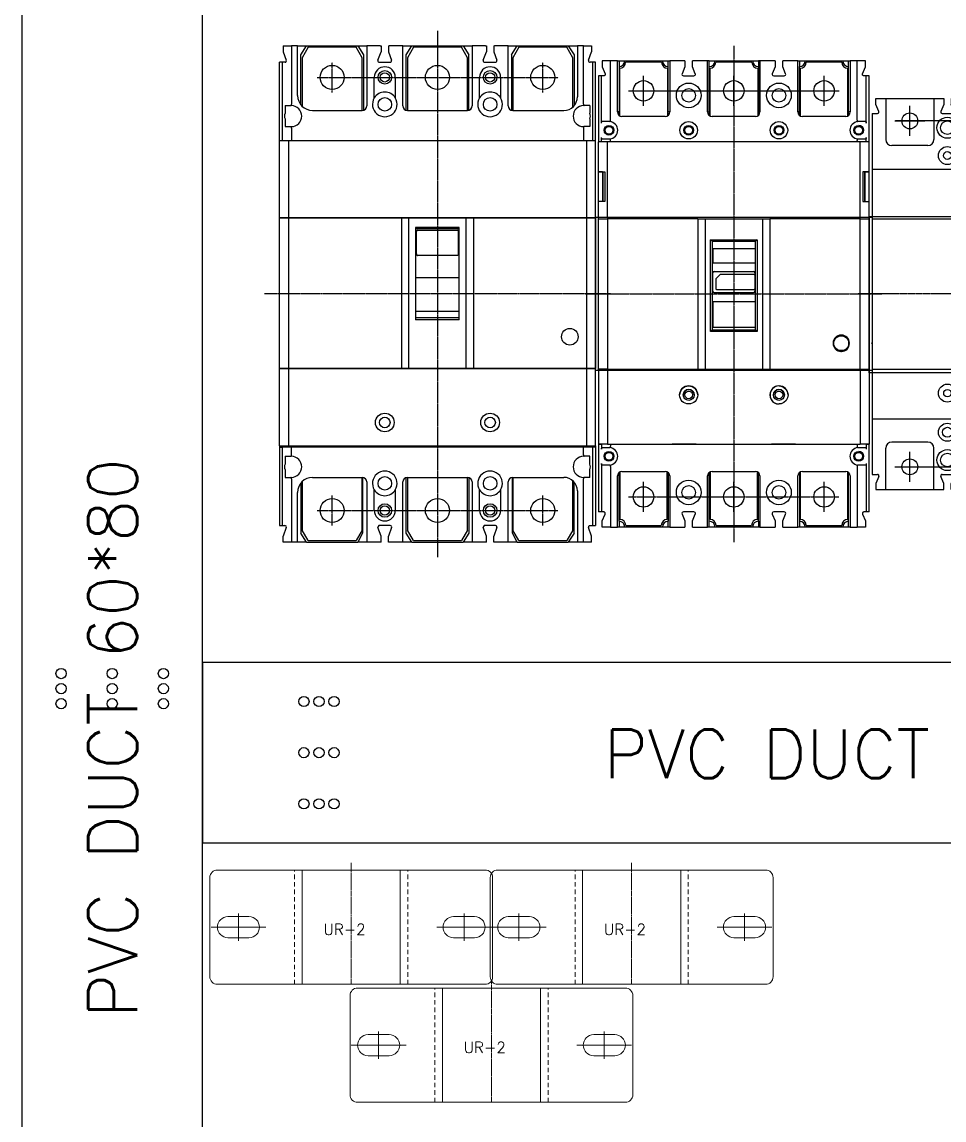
# Model space of a CAD drawing. Header units: millimetres. Extents: x 60229 to 91621, y 21923 to 36546.
# Drawn here: x 69502.1 to 69808.6, y 29850 to 30215 of the extents above; entities that cross this region are included whole.
import ezdxf
from ezdxf.enums import TextEntityAlignment as Align

# ---------------------------------------------------------------- set-up
doc = ezdxf.new("R2010")
doc.units = ezdxf.units.MM
for name, pattern in [('CENTER', [2, 1.25, -0.25, 0.25, -0.25]), ('CENTER2', [1.125, 0.75, -0.125, 0.125, -0.125]), ('HIDDEN', [2.5, 1.5, -1])]:
    doc.linetypes.add(name, pattern=pattern)
for name, color, linetype in [('3', 7, 'Continuous'), ('CENTER', 1, 'CENTER2'), ('Dimmension', 5, 'Continuous'), ('Draw', 7, 'Continuous'), ('HIDDEN', 3, 'HIDDEN'), ('OUTLINE', 7, 'Continuous'), ('TEXT', 4, 'Continuous'), ('속판', 3, 'Continuous')]:
    doc.layers.add(name, color=color, linetype=linetype)
doc.styles.add('ROMANC', font='romanc')
doc.styles.add('ROMANS', font='romans.shx', dxfattribs={"bigfont": 'fhg.shx'})

# ---------------------------------------------------------------- blocks, each defined once
blk = doc.blocks.new('BLOCK1')
at = {"color": 1, "linetype": 'Continuous'}
blk.add_lwpolyline([(-38.66, 25.77), (38.34, 25.77), (38.34, -26.23), (-38.66, -26.23)], close=True, dxfattribs=at)
at = {"layer": 'CENTER', "linetype": 'CENTER', "ltscale": 0.1}
for p, q in [((-0.16, 70), (-0.16, -70)), ((42.34, 0), (-42.34, 0))]:
    blk.add_line(p, q, dxfattribs=at)
at = {"layer": 'OUTLINE'}
for p, q in [((-36.41, 63), (-36.41, 65)), ((-36.41, 65), (-13.91, 65)), ((-35.45, 60.69), (-36.41, 63)), ((-33.16, 65), (-33.16, 51.3)), ((-25.16, 52.5), (-25.16, 62.5)), ((-17.16, 65), (-17.16, 51.3)), ((-13.91, 63), (-14.87, 60.69)), ((-13.91, 65), (-13.91, 63)), ((11.09, 65), (-11.41, 65)), ((-11.41, 65), (-11.41, 63)), ((-10.45, 60.69), (-11.41, 63)), ((-8.16, 65), (-8.16, 51.3)), ((7.84, 65), (7.84, 51.3)), ((11.09, 63), (10.13, 60.69)), ((11.09, 65), (11.09, 63)), ((13.59, 65), (13.59, 63)), ((13.59, 65), (36.09, 65)), ((14.55, 60.69), (13.59, 63)), ((16.84, 65), (16.84, 51.3)), ((24.84, 52.5), (24.84, 62.5)), ((32.84, 65), (32.84, 51.3)), ((36.09, 63), (35.13, 60.69)), ((36.09, 65), (36.09, 63)), ((-37.66, 60), (-37.66, -60)), ((-37.66, 60), (-35.91, 60)), ((-14.41, 60), (-10.91, 60)), ((10.59, 60), (14.09, 60)), ((35.59, 60), (37.34, 60)), ((37.34, -60), (37.34, 60)), ((-30.16, 57.5), (-20.16, 57.5)), ((30.03, 57.5), (-29.96, 57.5)), ((19.84, 57.5), (29.84, 57.5)), ((-19.16, 49.3), (-31.16, 49.3)), ((-6.16, 49.3), (5.84, 49.3)), ((30.84, 49.3), (18.84, 49.3)), ((-19.16, -49.3), (-31.16, -49.3)), ((-6.16, -49.3), (5.84, -49.3)), ((30.84, -49.3), (18.84, -49.3)), ((-33.16, -65), (-33.16, -51.3)), ((-25.16, -62.5), (-25.16, -52.5)), ((-17.16, -65), (-17.16, -51.3)), ((-8.16, -65), (-8.16, -51.3)), ((7.84, -65), (7.84, -51.3)), ((16.84, -65), (16.84, -51.3)), ((24.84, -62.5), (24.84, -52.5)), ((32.84, -65), (32.84, -51.3)), ((-30.16, -57.5), (29.84, -57.5)), ((-37.66, -60), (-35.91, -60)), ((-35.45, -60.69), (-36.41, -63)), ((-13.91, -63), (-14.87, -60.69)), ((-14.41, -60), (-10.91, -60)), ((-10.45, -60.69), (-11.41, -63)), ((11.09, -63), (10.13, -60.69)), ((10.59, -60), (14.09, -60)), ((14.55, -60.69), (13.59, -63)), ((36.09, -63), (35.13, -60.69)), ((35.59, -60), (37.34, -60)), ((-36.41, -63), (-36.41, -65)), ((-36.41, -65), (-13.91, -65)), ((-13.91, -65), (-13.91, -63)), ((-11.41, -65), (-11.41, -63)), ((11.09, -65), (-11.41, -65)), ((11.09, -65), (11.09, -63)), ((13.59, -65), (13.59, -63)), ((13.59, -65), (36.09, -65)), ((36.09, -65), (36.09, -63))]:
    blk.add_line(p, q, dxfattribs=at)
at = {"layer": 'OUTLINE', "color": 6}
for p, q in [((-37.66, 41.5), (37.34, 41.5)), ((-37.66, 25), (37.34, 25)), ((-11.16, 25), (-11.16, -25)), ((-9.96, 25), (-9.96, -25)), ((9.64, -25), (9.64, 25)), ((10.84, -25), (10.84, 25)), ((6.84, 21), (-7.16, 21)), ((-7.16, 21), (-7.16, -6)), ((6.84, 20.58), (-7.16, 20.58)), ((-6.56, 2.91), (-6.56, 19.69)), ((6.84, 19.69), (-6.56, 19.69)), ((-6.56, 19.45), (6.84, 19.45)), ((6.84, -6), (6.84, 21)), ((-6.66, -9.94), (-6.66, 2.22)), ((6.84, 2.91), (-6.56, 2.91)), ((6.34, 2.22), (6.34, -9.94)), ((-6.66, -5.57), (-7.16, -5.57)), ((-7.16, -6), (-6.66, -6)), ((6.84, -5.57), (6.34, -5.57)), ((6.34, -6), (6.84, -6)), ((-6.66, -9.94), (6.34, -9.94)), ((13.74, -12.74), (13.74, -20.26)), ((17.49, -16.5), (9.98, -16.5)), ((15.24, -15), (12.24, -15)), ((12.24, -18), (12.24, -15)), ((12.24, -18), (15.24, -18)), ((15.24, -15), (15.24, -18)), ((-37.66, -25), (37.34, -25)), ((-37.66, -41.5), (37.34, -41.5))]:
    blk.add_line(p, q, dxfattribs=at)
at = {"layer": 'OUTLINE'}
for centre, radius in [((-25.16, 57.5), 2.65), ((-12.66, 55.25), 3.5), ((-0.16, 57.5), 2.65), ((12.34, 55.25), 3.5), ((24.84, 57.5), 2.65), ((-12.66, 55.25), 2.25), ((12.34, 55.25), 2.25), ((-12.66, 46), 3), ((12.34, 46), 3), ((-12.66, 46), 1.3), ((12.34, 46), 1.3), ((-12.66, -46), 3), ((12.34, -46), 3), ((-12.66, -46), 1.65), ((12.34, -46), 1.65), ((-12.66, -55.25), 3.5), ((-12.66, -55.25), 2.25), ((12.34, -55.25), 3.5), ((12.34, -55.25), 2.25), ((-25.16, -57.5), 2.65), ((-0.16, -57.5), 2.65), ((24.84, -57.5), 2.65)]:
    blk.add_circle(centre, radius, dxfattribs=at)
at = {"layer": 'OUTLINE', "color": 6}
for centre, radius in [((13.74, -16.5), 2.5), ((-12.66, -33), 3), ((-12.66, -33), 1.25), ((12.34, -33), 3), ((12.34, -33), 1.25)]:
    blk.add_circle(centre, radius, dxfattribs=at)
at = {"layer": 'OUTLINE'}
for centre, radius, start, end in [((-35.91, 60.5), 0.5, 270, 22.6199), ((-14.41, 60.5), 0.5, 157.3801, 270), ((-10.91, 60.5), 0.5, 270, 22.6199), ((10.59, 60.5), 0.5, 157.3801, 270), ((14.09, 60.5), 0.5, 270, 22.6199), ((35.59, 60.5), 0.5, 157.3801, 270), ((-31.16, 51.3), 2, 180, 270), ((-19.16, 51.3), 2, 270, 0), ((-6.16, 51.3), 2, 180, 270), ((5.84, 51.3), 2, 270, 0), ((18.84, 51.3), 2, 180, 270), ((30.84, 51.3), 2, 270, 0), ((-31.16, -51.3), 2, 90, 180), ((-19.16, -51.3), 2, 0, 90), ((-6.16, -51.3), 2, 90, 180), ((5.84, -51.3), 2, 0, 90), ((18.84, -51.3), 2, 90, 180), ((30.84, -51.3), 2, 0, 90), ((-35.91, -60.5), 0.5, 337.3801, 90), ((-14.41, -60.5), 0.5, 90, 202.6199), ((-10.91, -60.5), 0.5, 337.3801, 90), ((10.59, -60.5), 0.5, 90, 202.6199), ((14.09, -60.5), 0.5, 337.3801, 90), ((35.59, -60.5), 0.5, 90, 202.6199)]:
    blk.add_arc(centre, radius, start, end, dxfattribs=at)
blk = doc.blocks.new('BLOCK3')
at = {"linetype": 'Continuous'}
for p, q in [((-48.5, 82.5), (-48.5, 63.1)), ((-46.5, 66), (-46.5, 82.5)), ((-45.4, 79.48), (-43.5, 82.48)), ((-43, 81.98), (-45, 78.48)), ((-43.5, 82.48), (-43.5, 82.48)), ((-27, 81.98), (-43, 81.98)), ((-25, 78.48), (-27, 81.98)), ((-26.5, 82.48), (-24.6, 79.48)), ((-26.5, 82.48), (-26.5, 82.48)), ((-23.5, 82.5), (-23.5, 62.5)), ((-11.5, 62.5), (-11.5, 82.5)), ((-10.4, 79.48), (-8.5, 82.48)), ((-8, 81.98), (-10, 78.48)), ((-8.5, 82.48), (-8.5, 82.48)), ((8, 81.98), (-8, 81.98)), ((10, 78.48), (8, 81.98)), ((8.5, 82.48), (10.4, 79.48)), ((8.5, 82.48), (8.5, 82.48)), ((11.5, 82.5), (11.5, 62.5)), ((23.5, 62.5), (23.5, 82.5)), ((24.6, 79.48), (26.5, 82.48)), ((27, 81.98), (25, 78.48)), ((26.5, 82.48), (26.5, 82.48)), ((43, 81.98), (27, 81.98)), ((45, 78.48), (43, 81.98)), ((43.5, 82.48), (45.4, 79.48)), ((43.5, 82.48), (43.5, 82.48)), ((46.5, 82.5), (46.5, 65.5)), ((48.5, 82.5), (51, 82.5)), ((48.5, 63.1), (48.5, 82.5)), ((50.24, 77.66), (51.25, 80.49)), ((51, 82.49), (51.25, 82.49)), ((51.25, 82.49), (51.25, 80.49)), ((-51.5, 51), (-51.5, 77)), ((-45.4, 62.94), (-45.4, 79.48)), ((-45, 78.48), (-45, 62.44)), ((-25, 61), (-25, 78.48)), ((-24.6, 79.48), (-24.6, 61.06)), ((-10.4, 61.06), (-10.4, 79.48)), ((-10, 78.48), (-10, 61)), ((10, 61), (10, 78.48)), ((10.4, 61.06), (10.4, 79.48)), ((24.6, 79.48), (24.6, 61.06)), ((25, 78.48), (25, 61)), ((45, 62.18), (45, 78.48)), ((45.4, 79.48), (45.4, 62.6)), ((51.5, 77), (50.79, 77)), ((51.5, 77), (51.5, 51)), ((52.5, 77), (51.5, 77)), ((52.5, 51), (52.5, 77)), ((-21, 65.14), (-21, 72)), ((-14, 72), (-14, 65.14)), ((14, 65.14), (14, 72)), ((21, 72), (21, 65.14)), ((-50.64, 62.6), (-50.64, 60.04)), ((-50.64, 62.6), (-48.71, 62.6)), ((-48.71, 62.6), (-48.6, 62.6)), ((-48.6, 62.6), (-48.6, 62.6)), ((48.6, 62.6), (48.6, 62.6)), ((50.64, 62.6), (48.71, 62.6)), ((50.64, 62.6), (50.64, 60.04)), ((-41.5, 61), (-25, 61)), ((-10, 61), (10, 61)), ((25, 61), (42, 61)), ((-50.64, 58.15), (-50.64, 55.6)), ((-50.64, 55.6), (-48.71, 55.6)), ((-48.71, 55.6), (-48.71, 55.6)), ((-48.5, 55.1), (-48.5, 51)), ((48.5, 55.1), (48.5, 51)), ((48.71, 55.6), (48.6, 55.6)), ((50.64, 55.6), (48.71, 55.6)), ((48.71, 55.6), (48.71, 55.6)), ((50.64, 58.15), (50.64, 55.6)), ((-6.91, 20.99), (-7.25, 20.99)), ((-7, 13.31), (-7, 20.7)), ((-6.5, 21.2), (6.5, 21.2)), ((7.25, 20.99), (6.91, 20.99)), ((7, 13.31), (7, 20.7)), ((6.5, 12.79), (-6.5, 12.79)), ((7.25, 5.33), (-7.25, 5.33)), ((7.25, -5.83), (-7.25, -5.83)), ((-52.5, -50.5), (-52.5, -77)), ((-52.5, -51), (-51.5, -51)), ((-48.5, -51), (-51.5, -51)), ((-51.5, -77), (-51.5, -51)), ((-48.5, -53.5), (-48.5, -50.5)), ((48.5, -51), (-48.5, -51)), ((48.5, -53.5), (48.5, -50.5)), ((51.5, -51), (48.5, -51)), ((50.5, -51), (50.5, -50.5)), ((51.5, -51), (51.5, -77)), ((52.5, -51), (51.5, -51)), ((52.5, -50.5), (52.5, -77)), ((-50.64, -54), (-50.64, -56.56)), ((-50.64, -54), (-48.71, -54)), ((-48.71, -54), (-48.6, -54)), ((-48.6, -54), (-48.6, -54)), ((48.6, -54), (48.6, -54)), ((50.64, -54), (48.71, -54)), ((50.64, -56.56), (50.64, -54)), ((-50.64, -58.45), (-50.64, -61)), ((-50.64, -61), (-48.71, -61)), ((-48.71, -61), (-48.71, -61)), ((-48.5, -61.5), (-48.5, -82.5)), ((-41.5, -61), (-25, -61)), ((-25, -78.52), (-25, -61.01)), ((-24.9, -61.01), (-24.9, -79.52)), ((-10.4, -79.52), (-10.4, -61.06)), ((-10, -61), (10, -61)), ((-10, -61.01), (-10, -78.52)), ((10, -78.52), (10, -61.01)), ((10.4, -61.06), (10.4, -79.52)), ((24.9, -79.52), (24.9, -61.01)), ((25, -61), (42, -61)), ((25, -61.01), (25, -78.52)), ((48.5, -82.5), (48.5, -61.5)), ((48.71, -61), (48.6, -61)), ((50.64, -61), (48.71, -61)), ((48.71, -61), (48.71, -61)), ((50.64, -61), (50.64, -58.45)), ((-45.4, -62.94), (-45.4, -79.52)), ((-45, -62.44), (-45, -78.52)), ((-23.5, -62.5), (-23.5, -82.5)), ((-21, -72), (-21, -65.14)), ((-14, -65.14), (-14, -72)), ((-11.5, -82.5), (-11.5, -62.5)), ((11.5, -62.5), (11.5, -82.5)), ((14, -72), (14, -65.14)), ((21, -65.14), (21, -72)), ((23.5, -82.5), (23.5, -62.5)), ((45, -78.52), (45, -62.18)), ((45.4, -79.52), (45.4, -62.6)), ((46.5, -65.5), (46.5, -82.5)), ((-46.5, -82.5), (-46.5, -66)), ((-43.5, -82.52), (-45.4, -79.52)), ((-43, -82.02), (-45, -78.52)), ((-25, -78.52), (-27, -82.02)), ((-24.9, -79.52), (-26.5, -82.52)), ((-8.5, -82.52), (-10.4, -79.52)), ((-8, -82.02), (-10, -78.52)), ((10, -78.52), (8, -82.02)), ((10.4, -79.52), (8.5, -82.52)), ((26.5, -82.52), (24.9, -79.52)), ((27, -82.02), (25, -78.52)), ((45, -78.52), (43, -82.02)), ((45.4, -79.52), (43.5, -82.52)), ((-43.5, -82.52), (-44.09, -82.52)), ((-43, -82.02), (-27, -82.02)), ((-8.5, -82.52), (-9.09, -82.52)), ((-8, -82.02), (8, -82.02)), ((26.5, -82.52), (25.93, -82.52)), ((27, -82.02), (43, -82.02))]:
    blk.add_line(p, q, dxfattribs=at)
at = {"color": 6, "linetype": 'Continuous'}
for p, q in [((-52.5, -50.5), (-52.5, 51)), ((-52.5, 51), (52.5, 51)), ((-49.5, 51), (-49.5, -50.5)), ((49.5, 51), (49.5, -50.5)), ((52.5, -50.5), (52.5, 51)), ((52.5, 25.25), (-52.5, 25.25)), ((-12, 25.25), (-12, -24.75)), ((-9.5, -24.75), (-9.5, 25.25)), ((-7.25, 22.05), (-7.25, -8.65)), ((7.25, 22.05), (-7.25, 22.05)), ((7.25, -8.65), (7.25, 22.05)), ((9.5, -24.75), (9.5, 25.25)), ((12, 25.25), (12, -24.75)), ((7.25, 21.6), (-7.25, 21.6)), ((7.25, -7.96), (-7.25, -7.96)), ((7.25, -8.65), (-7.25, -8.65)), ((-52.5, -24.75), (52.5, -24.75)), ((-52.5, -50.5), (52.5, -50.5))]:
    blk.add_line(p, q, dxfattribs=at)
at = {"color": 1, "linetype": 'Continuous'}
blk.add_lwpolyline([(-52.5, 25.25), (52.5, 25.25), (52.5, -24.75), (-52.5, -24.75)], close=True, dxfattribs=at)
at = {"linetype": 'Continuous'}
for centre, radius in [((-35, 71.98), 4), ((-17.5, 72), 2.25), ((-17.5, 71.99), 1.55), ((0, 71.98), 4), ((17.5, 72), 2.25), ((17.5, 71.99), 1.55), ((35, 71.98), 4), ((-17.5, 63), 2.25), ((17.5, 63), 2.25), ((-17.5, -63), 2.25), ((17.5, -63), 2.25), ((-35, -72.02), 4), ((0, -72.02), 4), ((35, -72.02), 4), ((-17.5, -72), 2.25), ((-17.5, -72.01), 1.55), ((17.5, -72), 2.25), ((17.5, -72.01), 1.55)]:
    blk.add_circle(centre, radius, dxfattribs=at)
at = {"color": 6, "linetype": 'Continuous'}
for centre, radius in [((44, -14.25), 2.75), ((-17.5, -42.75), 3.1), ((17.5, -42.75), 3.1), ((-17.5, -42.75), 1.75), ((17.5, -42.75), 1.75)]:
    blk.add_circle(centre, radius, dxfattribs=at)
at = {"linetype": 'Continuous'}
for centre, radius, start, end in [((50.71, 77.49), 0.5, 160.3462, 279.3383), ((-17.5, 72), 3.5, 0, 180), ((17.5, 72), 3.5, 0, 180), ((-41.5, 66), 5, 180, 270), ((-17.5, 63), 4.1, 31.3881, 148.6119), ((17.5, 63), 4.1, 31.3881, 148.6119), ((-48.6, 59.1), 3.5, 270, 90), ((-25, 62.5), 1.5, 270, 0), ((-17.5, 63), 4.1, 148.6119, 31.3881), ((-10, 62.5), 1.5, 180, 270), ((10, 62.5), 1.5, 270, 0), ((17.5, 63), 4.1, 148.6119, 31.3881), ((25, 62.5), 1.5, 180, 270), ((42, 65.5), 4.5, 270, 0), ((48.6, 59.1), 3.5, 90, 270), ((-48.6, 59.09), 2.25, 155.0439, 204.5999), ((48.6, 59.09), 2.25, 335.4001, 24.9561), ((-6.5, 20.7), 0.5, 90, 179.9999), ((6.5, 20.7), 0.5, 0.0001, 90), ((-48.6, -57.5), 3.5, 270, 90), ((48.6, -57.5), 3.5, 90, 270), ((-48.6, -57.51), 2.25, 155.0431, 204.5992), ((48.6, -57.51), 2.25, 335.4008, 24.9569), ((-41.5, -66), 5, 90, 180), ((-25, -62.5), 1.5, 0, 90), ((-17.5, -63), 4.1, 328.6119, 211.3881), ((-10, -62.5), 1.5, 90, 180), ((10, -62.5), 1.5, 0, 90), ((17.5, -63), 4.1, 328.6119, 211.3881), ((25, -62.5), 1.5, 90, 180), ((42, -65.5), 4.5, 0, 90), ((-17.5, -63), 4.1, 211.3881, 328.6119), ((17.5, -63), 4.1, 211.3881, 328.6119), ((-17.5, -72), 3.5, 180, 0), ((17.5, -72), 3.5, 180, 0)]:
    blk.add_arc(centre, radius, start, end, dxfattribs=at)
for points in [[(-48.71, 62.6), (-48.65, 62.62), (-48.64, 62.63)], [(-48.64, 62.63), (-48.6, 62.68)], [(-48.6, 62.68), (-48.55, 62.79)], [(-48.55, 62.79), (-48.51, 62.94), (-48.5, 63.1)], [(48.5, 63.1), (48.51, 62.94), (48.55, 62.79), (48.6, 62.68)], [(48.6, 62.68), (48.65, 62.62)], [(48.65, 62.62), (48.71, 62.6)], [(-48.65, 55.58), (-48.71, 55.6)], [(-48.6, 55.52), (-48.65, 55.58)], [(-48.5, 55.1), (-48.51, 55.26), (-48.55, 55.41), (-48.6, 55.52)], [(48.55, 55.41), (48.51, 55.26), (48.5, 55.1)], [(48.6, 55.52), (48.55, 55.41)], [(48.64, 55.57), (48.6, 55.52)], [(48.71, 55.6), (48.65, 55.58), (48.64, 55.57)], [(-7, 13.31), (-6.98, 13.15), (-6.91, 13.01), (-6.8, 12.9), (-6.66, 12.82), (-6.5, 12.79)], [(6.5, 12.79), (6.66, 12.82), (6.8, 12.9), (6.91, 13.01), (6.98, 13.15), (7, 13.31)], [(-48.71, -54), (-48.65, -53.98), (-48.64, -53.97)], [(-48.64, -53.97), (-48.6, -53.92)], [(-48.6, -53.92), (-48.55, -53.81)], [(-48.55, -53.81), (-48.51, -53.66), (-48.5, -53.5)], [(48.5, -53.5), (48.51, -53.66), (48.55, -53.81), (48.6, -53.92)], [(48.6, -53.92), (48.65, -53.98)], [(48.65, -53.98), (48.71, -54)], [(-48.65, -61.02), (-48.71, -61)], [(-48.6, -61.08), (-48.65, -61.02)], [(-48.5, -61.5), (-48.51, -61.34), (-48.55, -61.19), (-48.6, -61.08)], [(48.55, -61.19), (48.51, -61.34), (48.5, -61.5)], [(48.6, -61.08), (48.55, -61.19)], [(48.64, -61.03), (48.6, -61.08)], [(48.71, -61), (48.65, -61.02), (48.64, -61.03)]]:
    blk.add_spline(points, degree=3, dxfattribs=at)
at = {"layer": '3', "linetype": 'Continuous'}
blk.add_line((-52.5, 51), (-52.5, 77), dxfattribs=at)
at = {"layer": 'CENTER', "linetype": 'CENTER', "ltscale": 0.3}
for p, q in [((0, 87.5), (0, -87.5)), ((-35, 66.98), (-35, 76.98)), ((35, 66.98), (35, 76.98)), ((-40, 71.98), (40.17, 71.98)), ((57.5, 0), (-57.5, 0)), ((-35, -77.02), (-35, -67.02)), ((35, -77.02), (35, -67.02)), ((-40, -72.02), (40, -72.02))]:
    blk.add_line(p, q, dxfattribs=at)
at = {"layer": 'OUTLINE'}
for p, q in [((-51.25, 82.49), (-51, 82.49)), ((-51.25, 82.49), (-51.25, 80.49)), ((-51.25, 80.49), (-50.24, 77.66)), ((-51, 82.5), (-48.5, 82.5)), ((-46.5, 82.5), (-48.5, 82.5)), ((-46.5, 82.48), (-44.09, 82.48)), ((-44.09, 82.48), (-43.5, 82.48)), ((-43.5, 82.48), (-26.5, 82.48)), ((-26.5, 82.48), (-25.91, 82.48)), ((-25.91, 82.48), (-23.5, 82.48)), ((-19, 82.5), (-23.5, 82.5)), ((-19.76, 77.66), (-18.75, 80.49)), ((-19, 82.49), (-18.75, 82.49)), ((-18.75, 82.49), (-18.75, 80.49)), ((-16.25, 82.49), (-16, 82.49)), ((-16.25, 82.49), (-16.25, 80.49)), ((-16.25, 80.49), (-15.24, 77.66)), ((-11.5, 82.5), (-16, 82.5)), ((-11.5, 82.48), (-9.09, 82.48)), ((-9.09, 82.48), (-8.5, 82.48)), ((-8.5, 82.48), (8.5, 82.48)), ((8.5, 82.48), (9.09, 82.48)), ((9.09, 82.48), (11.5, 82.48)), ((16, 82.5), (11.5, 82.5)), ((15.24, 77.66), (16.25, 80.49)), ((16, 82.49), (16.25, 82.49)), ((16.25, 82.49), (16.25, 80.49)), ((18.75, 82.49), (19, 82.49)), ((18.75, 82.49), (18.75, 80.49)), ((18.75, 80.49), (19.76, 77.66)), ((23.5, 82.5), (19, 82.5)), ((23.5, 82.48), (25.91, 82.48)), ((25.91, 82.48), (26.5, 82.48)), ((26.5, 82.48), (43.5, 82.48)), ((43.5, 82.48), (44.09, 82.48)), ((44.09, 82.48), (46.5, 82.48)), ((48.5, 82.5), (46.5, 82.5)), ((-51.5, 77), (-52.5, 77)), ((-50.63, 77), (-51.5, 77)), ((-19.19, 77), (-15.81, 77)), ((15.81, 77), (19.19, 77)), ((-52.5, -77), (-51.5, -77)), ((-51.5, -77), (-50.71, -77.01)), ((-50.24, -77.68), (-51.25, -80.51)), ((-18.75, -80.51), (-19.76, -77.68)), ((-15.71, -77.01), (-19.48, -77.04)), ((-15.24, -77.68), (-16.25, -80.51)), ((16.25, -80.51), (15.24, -77.68)), ((19.29, -77.01), (15.52, -77.04)), ((19.76, -77.68), (18.75, -80.51)), ((51.25, -80.51), (50.24, -77.68)), ((50.52, -77.04), (51.5, -77)), ((51.5, -77), (52.5, -77)), ((-51.25, -82.51), (-51.25, -80.51)), ((-51, -82.51), (-51.25, -82.51)), ((-48.5, -82.5), (-51, -82.5)), ((-46.5, -82.5), (-48.5, -82.5)), ((-44.09, -82.52), (-46.5, -82.52)), ((-43.5, -82.52), (-26.5, -82.52)), ((-25.93, -82.52), (-26.5, -82.52)), ((-23.5, -82.52), (-25.93, -82.52)), ((-19, -82.5), (-23.5, -82.5)), ((-18.75, -82.51), (-19, -82.51)), ((-18.75, -82.51), (-18.75, -80.51)), ((-16.25, -82.51), (-16.25, -80.51)), ((-16, -82.51), (-16.25, -82.51)), ((-11.5, -82.5), (-16, -82.5)), ((-9.09, -82.52), (-11.5, -82.52)), ((-8.5, -82.52), (8.5, -82.52)), ((9.09, -82.52), (8.5, -82.52)), ((11.5, -82.52), (9.09, -82.52)), ((16, -82.5), (11.5, -82.5)), ((16.25, -82.51), (16, -82.51)), ((16.25, -82.51), (16.25, -80.51)), ((18.75, -82.51), (18.75, -80.51)), ((19, -82.51), (18.75, -82.51)), ((23.5, -82.5), (19, -82.5)), ((25.93, -82.52), (23.5, -82.52)), ((26.5, -82.52), (43.5, -82.52)), ((44.09, -82.52), (43.5, -82.52)), ((46.5, -82.52), (44.09, -82.52)), ((48.5, -82.5), (46.5, -82.5)), ((51, -82.5), (48.5, -82.5)), ((51.25, -82.51), (51, -82.51)), ((51.25, -82.51), (51.25, -80.51))]:
    blk.add_line(p, q, dxfattribs=at)
for centre, start, end in [((-50.71, 77.49), 279.4783, 19.6538), ((-19.29, 77.49), 160.3462, 281.1423), ((-15.71, 77.49), 258.8577, 19.6538), ((15.71, 77.49), 160.3462, 281.1423), ((19.29, 77.49), 258.8577, 19.6538), ((-50.71, -77.51), 340.3462, 90), ((-19.29, -77.51), 111.7177, 199.6538), ((-15.71, -77.51), 340.3462, 90), ((15.71, -77.51), 111.7177, 199.6538), ((19.29, -77.51), 340.3462, 90), ((50.71, -77.51), 111.7177, 199.6538)]:
    blk.add_arc(centre, 0.5, start, end, dxfattribs=at)
blk = doc.blocks.new('VBS 103')
at = {"color": 6, "linetype": 'Continuous'}
for p, q in [((-45, 40.6), (-45, 50.5)), ((-42, 25.5), (-42, 50.5)), ((42, 50.5), (-42, 50.5)), ((42, 25.5), (42, 50.5)), ((45, 40.6), (45, 50.5)), ((-45, 40.6), (-42.86, 40.6)), ((-43.6, 40.6), (-45, 40.6)), ((-45, 40.6), (-45, 40.6)), ((-45, 30.7), (-45, 40.6)), ((-43.6, 40.6), (-43.6, 40.6)), ((-43.6, 40.6), (-42.86, 40.6)), ((-43.6, 40.6), (-43.6, 30.7)), ((-43.4, 30.7), (-43.4, 40.6)), ((-42.86, 40.6), (-42.86, 30.7)), ((45, 40.6), (42.86, 40.6)), ((42.86, 40.6), (42.86, 30.7)), ((43.6, 40.6), (42.86, 40.6)), ((43.4, 40.6), (43.4, 30.7)), ((43.6, 40.6), (45, 40.6)), ((43.6, 40.6), (43.6, 40.6)), ((43.6, 40.6), (43.6, 30.7)), ((45, 40.6), (45, 40.6)), ((45, 30.7), (45, 40.6)), ((-45, 25.5), (-45, 30.7)), ((-42.86, 30.7), (-45, 30.7)), ((42.86, 30.7), (45, 30.7)), ((45, 25.5), (45, 30.7)), ((-45, -25.5), (-45, 25.5)), ((-45, 25), (-42, 25)), ((-42, 25.5), (-42, -25.5)), ((-12, 25), (-42, 25)), ((-12, 25), (-9.5, 25)), ((-9.5, 25), (9.5, 25)), ((9.5, 25), (12, 25)), ((42, 25), (12, 25)), ((42, -25.5), (42, 25.5)), ((42, 25), (45, 25)), ((45, 25.5), (45, -25.5)), ((-42, -25), (-45, -25)), ((-45, -25.5), (-45, -50)), ((-42, -25), (42, -25)), ((-42, -25.5), (-42, -50)), ((42, -25), (45, -25)), ((42, -25.5), (42, -50)), ((45, -25.5), (45, -50)), ((15.02, -30.6), (15.02, -30.6)), ((-42, -50), (42, -50))]:
    blk.add_line(p, q, dxfattribs=at)
for p, q in [((-20.5, -50), (-20.5, -50)), ((-20.5, -50), (-12.5, -50)), ((-12.5, -50), (-20.5, -50)), ((-12.5, -50), (-12.5, -50)), ((12.5, -50), (20.5, -50)), ((20.5, -50), (12.5, -50)), ((12.5, -50), (12.5, -50)), ((20.5, -50), (20.5, -50))]:
    blk.add_line(p, q)
at = {"color": 1, "linetype": 'Continuous'}
blk.add_lwpolyline([(-46, 25.5), (46, 25.5), (46, -25.5), (-46, -25.5)], close=True, dxfattribs=at)
at = {"color": 6, "linetype": 'Continuous', "flags": 128}
blk.add_lwpolyline([(15.02, -30.6), (15.02, -30.6), (15.02, -30.6), (15.03, -30.6), (15.05, -30.6), (15.17, -30.6), (15.65, -30.66), (16.56, -31.01), (17.4, -31.74), (17.88, -32.62), (18.04, -33.61), (17.87, -34.61), (17.38, -35.48), (16.63, -36.15), (15.7, -36.53), (15.21, -36.6), (15.09, -36.6), (15.03, -36.6), (15.03, -36.6), (15.02, -36.6), (15.02, -36.6)], dxfattribs=at)
at = {"color": 6, "linetype": 'Continuous'}
for centre, radius in [((-15, -33.6), 3), ((-15, -33.6), 1.8), ((-15, -33.6), 1.25), ((15, -33.6), 1.8), ((15, -33.6), 1.25)]:
    blk.add_circle(centre, radius, dxfattribs=at)
for centre, radius, start, end in [((-15, -33.6), 3, 0, 180), ((-15, -33.6), 1.8, 0, 180), ((15, -33.6), 3, 89.5717, 270.4283), ((15, -33.6), 3, 89.5717, 177.7095), ((15.04, -33.6), 3, 90.4283, 269.5717), ((15.04, -33.6), 3, 0, 180), ((15, -33.6), 1.8, 0, 180)]:
    blk.add_arc(centre, radius, start, end, dxfattribs=at)
at = {"layer": 'CENTER', "linetype": 'CENTER', "ltscale": 0.3}
for p, q in [((0, 82.5), (0, -82.5)), ((-49.26, 0), (49.26, 0)), ((-35, -67.5), (35, -67.5))]:
    blk.add_line(p, q, dxfattribs=at)
at = {"layer": 'OUTLINE'}
for p, q in [((-43.75, 77.5), (-43.75, 75.5)), ((-41, 77.5), (-43.75, 77.5)), ((-41, 57.76), (-41, 77.5)), ((-38.7, 77.5), (-41, 77.5)), ((-38.7, 60.5), (-38.7, 77.5)), ((-38.7, 77.5), (-38.15, 77.5)), ((-38.15, 77.5), (-38.15, 75.6)), ((-38.15, 77.5), (-36.25, 77.5)), ((-36.25, 77.5), (-23.75, 77.5)), ((-24, 77), (-36, 77)), ((-23.75, 77.5), (-21.85, 77.5)), ((-21.85, 77.5), (-21.3, 77.5)), ((-21.85, 75.6), (-21.85, 77.5)), ((-21.3, 77.5), (-21.3, 60.5)), ((-16.25, 77.5), (-21.3, 77.5)), ((-16.25, 77.5), (-16.25, 75.5)), ((-13.75, 75.5), (-13.75, 77.5)), ((-8.7, 77.5), (-13.75, 77.5)), ((-8.7, 60.5), (-8.7, 77.5)), ((-8.15, 77.5), (-8.7, 77.5)), ((-8.15, 75.6), (-8.15, 77.5)), ((-8.15, 77.5), (-6.25, 77.5)), ((-6.25, 77.5), (6.25, 77.5)), ((6, 77), (-6, 77)), ((6.25, 77.5), (8.15, 77.5)), ((8.15, 77.5), (8.15, 75.6)), ((8.7, 77.5), (8.15, 77.5)), ((8.7, 77.5), (8.7, 60.5)), ((13.75, 77.5), (8.7, 77.5)), ((13.75, 77.5), (13.75, 75.5)), ((16.25, 75.5), (16.25, 77.5)), ((21.3, 77.5), (16.25, 77.5)), ((21.3, 60.5), (21.3, 77.5)), ((21.3, 77.5), (21.85, 77.5)), ((21.85, 77.5), (21.85, 75.6)), ((21.85, 77.5), (23.75, 77.5)), ((23.75, 77.5), (36.25, 77.5)), ((35.9, 77), (24.1, 77)), ((36.25, 77.5), (38.15, 77.5)), ((38.15, 75.6), (38.15, 77.5)), ((38.15, 77.5), (38.7, 77.5)), ((38.7, 77.5), (38.7, 60.5)), ((41, 77.5), (38.7, 77.5)), ((41, 57.76), (41, 77.5)), ((43.75, 77.5), (41, 77.5)), ((43.75, 75.5), (43.75, 77.5)), ((-43.75, 75.5), (-42.79, 73.19)), ((-38.15, 75.6), (-38.15, 60.5)), ((-38, 75), (-38, 59.23)), ((-22, 75), (-22, 59.23)), ((-21.85, 60.5), (-21.85, 75.6)), ((-16.25, 75.5), (-17.21, 73.19)), ((-12.79, 73.19), (-13.75, 75.5)), ((-8.15, 60.5), (-8.15, 75.6)), ((-8, 75), (-8, 59.23)), ((8, 75), (8, 59.23)), ((8.15, 75.6), (8.15, 60.5)), ((13.75, 75.5), (12.79, 73.19)), ((17.21, 73.19), (16.25, 75.5)), ((21.85, 60.5), (21.85, 75.6)), ((22.1, 75), (22.1, 59.17)), ((37.9, 59.17), (37.9, 75)), ((38.15, 60.5), (38.15, 75.6)), ((42.79, 73.19), (43.75, 75.5)), ((-45, 72.5), (-45, 50.5)), ((-44, 72.5), (-45, 72.5)), ((-44, 56.8), (-44, 72.5)), ((-43.25, 72.5), (-44, 72.5)), ((-30, 62.5), (-30, 72.5)), ((-16.75, 72.5), (-13.25, 72.5)), ((0, 62.5), (0, 72.5)), ((13.25, 72.5), (16.75, 72.5)), ((30, 62.5), (30, 72.5)), ((44, 72.5), (43.25, 72.5)), ((44, 56.8), (44, 72.5)), ((45, 72.5), (44, 72.5)), ((45, 50.5), (45, 72.5)), ((-35, 67.5), (35, 67.5)), ((-38.15, 60.5), (-38.7, 60.5)), ((-38.15, 59.34), (-38.15, 60.5)), ((-22.8, 59), (-37.2, 59)), ((-21.3, 60.5), (-21.85, 60.5)), ((-21.85, 59.34), (-21.85, 60.5)), ((-8.7, 60.5), (-8.15, 60.5)), ((-8.15, 60.5), (-8.15, 59.34)), ((7.2, 59), (-7.2, 59)), ((8.15, 60.5), (8.15, 59.34)), ((8.15, 60.5), (8.7, 60.5)), ((21.85, 60.5), (21.3, 60.5)), ((21.85, 59.34), (21.85, 60.5)), ((37.2, 59), (22.8, 59)), ((38.15, 59.34), (38.15, 60.5)), ((38.7, 60.5), (38.15, 60.5)), ((-41.5, 57.3), (-43.79, 57.3)), ((43.79, 57.3), (41.5, 57.3)), ((-44, 50.5), (-44, 52)), ((-43.79, 51.5), (-41.5, 51.5)), ((41.5, 51.5), (43.79, 51.5)), ((44, 50.5), (44, 52)), ((-42, 50.5), (-45, 50.5)), ((-41, 50.5), (-41, 51.04)), ((41, 50.5), (41, 51.04)), ((45, 50.5), (42, 50.5)), ((-12, 25), (-12, -25)), ((-9.5, 25), (-9.5, -25)), ((9.5, 25), (9.5, -25)), ((12, 25), (12, -25)), ((-7.75, 18), (7.75, 18)), ((-7.75, -12.5), (-7.75, 18)), ((-7.25, 17.5), (-7.75, 18)), ((-7.25, 17.5), (7.25, 17.5)), ((-7.25, 17.5), (-7.25, -12)), ((7.25, 17.5), (-7.25, 17.5)), ((-7.25, 17.5), (7.25, 17.5)), ((7.25, 15.03), (-7.25, 15.03)), ((-7, 15.03), (-7, 10.26)), ((7.75, 18), (7.25, 17.5)), ((7.25, -12), (7.25, 17.5)), ((7.75, 18), (7.75, -12.5)), ((7.25, 10.27), (-7.02, 10.27)), ((-6.5, 7.46), (6.5, 7.46)), ((-7, 0.96), (-7, 6.96)), ((-6, 4.88), (-6, 1.66)), ((-4.56, 6.4), (-5.94, 5.02)), ((6.8, 6.46), (-4.42, 6.46)), ((7, 6.96), (7, 6.66)), ((7, 6.66), (7, 1.26)), ((7, 6.66), (7, 6.66)), ((-7, 1.96), (-7, 1.96)), ((-7, 0.96), (-7, 0.96)), ((-6.5, 0.46), (6.5, 0.46)), ((-5.8, 1.46), (6.5, 1.46)), ((7, 1.96), (7, 1.96)), ((7, 1.26), (7, 0.96)), ((7, 0.96), (7, 0.96)), ((-7, -2.56), (-7, -2.57)), ((-7, -2.57), (-7, -11.01)), ((7.25, -2.62), (-7, -2.62)), ((-7.25, -12), (-7.75, -12.5)), ((7.75, -12.5), (-7.75, -12.5)), ((-7.25, -11.01), (7.25, -11.01)), ((-7.25, -12), (7.25, -12)), ((7.75, -12.5), (7.25, -12)), ((35.8, -13.7), (35.6, -13.7)), ((33, -16.3), (33, -16.5)), ((45.9, -16.5), (45.9, -16.3)), ((35.6, -19.1), (35.8, -19.1)), ((-45, -25.5), (-45, -25.5)), ((45, -25.5), (45, -25.5)), ((-42, -50), (-45, -50)), ((-45, -50), (-44, -50)), ((-45, -50), (-45, -50)), ((-45, -50), (-45, -72.5)), ((-44, -50), (-44, -51.6)), ((-43.79, -51.1), (-41.5, -51.1)), ((-41, -50), (-41, -50.64)), ((41, -50), (41, -50.64)), ((41.5, -51.1), (43.79, -51.1)), ((45, -50), (42, -50)), ((44, -50), (44, -51.6)), ((44, -50), (45, -50)), ((45, -50), (45, -50)), ((45, -72.5), (45, -50)), ((-44, -56.4), (-44, -72.5)), ((-41.5, -56.9), (-43.79, -56.9)), ((-41, -57.36), (-41, -77.5)), ((41, -57.36), (41, -77.5)), ((43.79, -56.9), (41.5, -56.9)), ((44, -56.4), (44, -72.5)), ((-38.7, -77.5), (-38.7, -60.5)), ((-38.15, -75.6), (-38.15, -59.34)), ((-37.9, -59.17), (-37.9, -75)), ((-37.2, -59), (-22.8, -59)), ((-22.1, -75), (-22.1, -59.17)), ((-21.85, -59.34), (-21.85, -75.6)), ((-21.3, -60.5), (-21.3, -77.5)), ((-8.7, -77.5), (-8.7, -60.5)), ((-8.15, -75.6), (-8.15, -59.34)), ((-7.9, -59.17), (-7.9, -75)), ((-7.2, -59), (7.2, -59)), ((7.9, -75), (7.9, -59.17)), ((8.15, -75.6), (8.15, -59.34)), ((8.7, -60.5), (8.7, -77.5)), ((21.3, -77.5), (21.3, -60.5)), ((21.85, -59.34), (21.85, -75.6)), ((22.1, -59.17), (22.1, -75)), ((22.8, -59), (37.2, -59)), ((37.9, -75), (37.9, -59.17)), ((38.15, -75.6), (38.15, -59.34)), ((38.7, -60.5), (38.7, -77.5)), ((-30, -72.5), (-30, -62.5)), ((0, -72.5), (0, -62.5)), ((30, -72.5), (30, -62.5)), ((-44, -72.5), (-45, -72.5)), ((-43.25, -72.5), (-44, -72.5)), ((-13.25, -72.5), (-16.75, -72.5)), ((16.75, -72.5), (13.25, -72.5)), ((44, -72.5), (43.25, -72.5)), ((45, -72.5), (44, -72.5)), ((-43.75, -75.5), (-42.79, -73.19)), ((-43.75, -77.5), (-43.75, -75.5)), ((-38.15, -75.6), (-38.15, -77.5)), ((-21.85, -77.5), (-21.85, -75.6)), ((-17.21, -73.19), (-16.25, -75.5)), ((-16.25, -75.5), (-16.25, -77.5)), ((-13.75, -75.5), (-12.79, -73.19)), ((-13.75, -77.5), (-13.75, -75.5)), ((-8.15, -77.5), (-8.15, -75.6)), ((8.15, -75.6), (8.15, -77.5)), ((12.79, -73.19), (13.75, -75.5)), ((13.75, -75.5), (13.75, -77.5)), ((16.25, -75.5), (17.21, -73.19)), ((16.25, -77.5), (16.25, -75.5)), ((21.85, -75.6), (21.85, -77.5)), ((38.15, -77.5), (38.15, -75.6)), ((42.79, -73.19), (43.75, -75.5)), ((43.75, -75.5), (43.75, -77.5)), ((-41, -77.5), (-43.75, -77.5)), ((-41, -77.5), (-38.7, -77.5)), ((-38.15, -77.5), (-38.7, -77.5)), ((-36.25, -77.5), (-38.15, -77.5)), ((-23.75, -77.5), (-36.25, -77.5)), ((-35.9, -77), (-24.1, -77)), ((-21.85, -77.5), (-23.75, -77.5)), ((-21.3, -77.5), (-21.85, -77.5)), ((-21.3, -77.5), (-16.25, -77.5)), ((-13.75, -77.5), (-8.7, -77.5)), ((-8.15, -77.5), (-8.7, -77.5)), ((-6.25, -77.5), (-8.15, -77.5)), ((6.25, -77.5), (-6.25, -77.5)), ((-5.9, -77), (5.9, -77)), ((8.15, -77.5), (6.25, -77.5)), ((8.7, -77.5), (8.15, -77.5)), ((8.7, -77.5), (13.75, -77.5)), ((16.25, -77.5), (21.3, -77.5)), ((21.85, -77.5), (21.3, -77.5)), ((23.75, -77.5), (21.85, -77.5)), ((36.25, -77.5), (23.75, -77.5)), ((24.1, -77), (35.9, -77)), ((38.15, -77.5), (36.25, -77.5)), ((38.7, -77.5), (38.15, -77.5)), ((38.7, -77.5), (41, -77.5)), ((43.75, -77.5), (41, -77.5))]:
    blk.add_line(p, q, dxfattribs=at)
at = {"layer": 'OUTLINE', "flags": 128}
for points in [[(-42.79, 73.19), (-42.76, 73.11), (-42.75, 73.02), (-42.75, 72.93), (-42.78, 72.84), (-42.81, 72.76), (-42.86, 72.69), (-42.92, 72.62), (-42.99, 72.57), (-43.08, 72.53), (-43.16, 72.51), (-43.25, 72.5)], [(43.25, 72.5), (43.16, 72.51), (43.08, 72.53), (42.99, 72.57), (42.92, 72.62), (42.86, 72.69), (42.81, 72.76), (42.78, 72.84), (42.75, 72.93), (42.75, 73.02), (42.76, 73.11), (42.79, 73.19)], [(-44, 56.8), (-44, 56.9), (-43.98, 56.99), (-43.96, 57.08), (-43.94, 57.15), (-43.9, 57.22), (-43.87, 57.26), (-43.83, 57.29), (-43.79, 57.3)], [(-41.21, 57.29), (-41.31, 57.29), (-41.4, 57.3), (-41.5, 57.3)], [(-41.5, 55.99), (-40.89, 55.87), (-40.38, 55.52), (-40.03, 55.01), (-39.91, 54.4), (-40.02, 53.85)], [(-41.21, 57.29), (-41.14, 57.31), (-41.07, 57.4), (-41.02, 57.53), (-41, 57.68), (-41, 57.76)], [(-15, 55.99), (-14.39, 55.87), (-13.88, 55.52), (-13.53, 55.01), (-13.41, 54.4), (-13.52, 53.85)], [(15, 55.99), (15.61, 55.87), (16.12, 55.52), (16.47, 55.01), (16.59, 54.4), (16.48, 53.85)], [(41, 57.76), (41.01, 57.61), (41.04, 57.48), (41.08, 57.37), (41.14, 57.31), (41.21, 57.29)], [(41.5, 57.3), (41.4, 57.3), (41.31, 57.29), (41.21, 57.29)], [(42.98, 53.85), (43.09, 54.4), (42.97, 55.01), (42.62, 55.52), (42.11, 55.87), (41.5, 55.99)], [(43.79, 57.3), (43.83, 57.29), (43.87, 57.26), (43.9, 57.22), (43.94, 57.15), (43.96, 57.08), (43.98, 56.99), (44, 56.9), (44, 56.8)], [(-43.79, 51.5), (-43.82, 51.51), (-43.86, 51.53), (-43.89, 51.57), (-43.92, 51.62), (-43.95, 51.68), (-43.97, 51.75), (-43.99, 51.83), (-44, 51.91), (-44, 52)], [(-41.5, 51.5), (-41.4, 51.5), (-41.31, 51.51), (-41.21, 51.51)], [(-41, 51.04), (-41.01, 51.19), (-41.04, 51.32), (-41.08, 51.43), (-41.14, 51.49), (-41.21, 51.51)], [(41.21, 51.51), (41.14, 51.49), (41.07, 51.4), (41.02, 51.27), (41, 51.12), (41, 51.04)], [(41.21, 51.51), (41.31, 51.51), (41.4, 51.5), (41.5, 51.5)], [(44, 52), (44, 51.9), (43.98, 51.81), (43.96, 51.72), (43.94, 51.65), (43.9, 51.58), (43.87, 51.54), (43.83, 51.51), (43.79, 51.5)], [(-7.02, 10.27), (-7.02, 10.27), (-7.05, 10.26), (-7.11, 10.22), (-7.2, 10.15), (-7.2, 10.15)], [(6.8, 6.46), (6.79, 6.46), (6.78, 6.46), (6.75, 6.46), (6.71, 6.46), (6.67, 6.46), (6.61, 6.46), (6.56, 6.46), (6.5, 6.46)], [(6.8, 6.46), (6.83, 6.46), (6.87, 6.47), (6.9, 6.49), (6.93, 6.51), (6.95, 6.53), (6.97, 6.56), (6.99, 6.59), (7, 6.63), (7, 6.66)], [(6.5, 1.46), (6.56, 1.46), (6.61, 1.46), (6.67, 1.46), (6.71, 1.46), (6.75, 1.46), (6.78, 1.46), (6.79, 1.46), (6.8, 1.46)], [(-7, -2.56), (-7.02, -2.54), (-7.05, -2.51), (-7.11, -2.45), (-7.2, -2.37), (-7.2, -2.37)], [(33.2, -16.4), (33.2, -16.4), (33.18, -16.4), (33.18, -16.4)], [(-44, -51.6), (-44, -51.5), (-43.98, -51.41), (-43.96, -51.32), (-43.94, -51.25), (-43.9, -51.18), (-43.87, -51.14), (-43.83, -51.11), (-43.79, -51.1)], [(-41.5, -51.1), (-41.4, -51.1), (-41.31, -51.11), (-41.21, -51.11)], [(-41.21, -51.11), (-41.14, -51.09), (-41.07, -51), (-41.02, -50.87), (-41, -50.72), (-41, -50.64)], [(41, -50.64), (41.01, -50.79), (41.04, -50.92), (41.08, -51.03), (41.14, -51.09), (41.21, -51.11)], [(41.21, -51.11), (41.31, -51.11), (41.4, -51.1), (41.5, -51.1)], [(43.79, -51.1), (43.83, -51.11), (43.87, -51.14), (43.9, -51.18), (43.94, -51.25), (43.96, -51.32), (43.98, -51.41), (44, -51.5), (44, -51.6)], [(-41.5, -52.41), (-40.89, -52.53), (-40.38, -52.88), (-40.03, -53.39), (-39.91, -54), (-40.02, -54.55)], [(42.98, -54.55), (43.09, -54), (42.97, -53.39), (42.62, -52.88), (42.11, -52.53), (41.5, -52.41)], [(-43.79, -56.9), (-43.83, -56.89), (-43.87, -56.86), (-43.9, -56.82), (-43.94, -56.75), (-43.96, -56.68), (-43.98, -56.59), (-44, -56.5), (-44, -56.4)], [(-41.21, -56.89), (-41.31, -56.89), (-41.4, -56.9), (-41.5, -56.9)], [(-41, -57.36), (-41.01, -57.21), (-41.04, -57.08), (-41.08, -56.97), (-41.14, -56.91), (-41.21, -56.89)], [(41.21, -56.89), (41.14, -56.91), (41.07, -57), (41.02, -57.13), (41, -57.28), (41, -57.36)], [(41.5, -56.9), (41.4, -56.9), (41.31, -56.89), (41.21, -56.89)], [(44, -56.4), (44, -56.5), (43.98, -56.59), (43.96, -56.68), (43.94, -56.75), (43.9, -56.82), (43.87, -56.86), (43.83, -56.89), (43.79, -56.9)], [(-42.79, -73.19), (-42.76, -73.11), (-42.75, -73.02), (-42.75, -72.93), (-42.78, -72.84), (-42.81, -72.76), (-42.86, -72.69), (-42.92, -72.62), (-42.99, -72.57), (-43.08, -72.53), (-43.16, -72.51), (-43.25, -72.5)], [(43.25, -72.5), (43.16, -72.51), (43.08, -72.53), (42.99, -72.57), (42.92, -72.62), (42.86, -72.69), (42.81, -72.76), (42.78, -72.84), (42.75, -72.93), (42.75, -73.02), (42.76, -73.11), (42.79, -73.19)]]:
    blk.add_lwpolyline(points, dxfattribs=at)
at = {"layer": 'OUTLINE'}
for centre, radius in [((-30, 67.5), 3.4), ((-15, 66), 4.1), ((0, 67.5), 3.4), ((15, 66), 4.1), ((30, 67.5), 3.4), ((-15, 66), 2.25), ((15, 66), 2.25), ((-41.5, 54.4), 1.6), ((-41.5, 54.4), 1.3), ((-15, 54.4), 2.9), ((-15, 54.4), 1.6), ((-15, 54.4), 1.3), ((15, 54.4), 2.9), ((15, 54.4), 1.6), ((15, 54.4), 1.3), ((41.5, 54.4), 1.6), ((41.5, 54.4), 1.3), ((35.7, -16.4), 2.5), ((35.7, -16.4), 2.47), ((-41.5, -54), 1.6), ((-41.5, -54), 1.3), ((41.5, -54), 1.6), ((41.5, -54), 1.3), ((-15, -66), 4.1), ((15, -66), 4.1), ((-30, -67.5), 3.4), ((-15, -66), 2.25), ((0, -67.5), 3.4), ((15, -66), 2.25), ((30, -67.5), 3.4)]:
    blk.add_circle(centre, radius, dxfattribs=at)
for centre, radius, start, end in [((-38.15, 77.5), 1.9, 270, 0), ((-38, 77), 2, 270, 0), ((-22, 77), 2, 180, 270), ((-21.85, 77.5), 1.9, 180, 270), ((-8.15, 77.5), 1.9, 270, 0), ((-8, 77), 2, 270, 0), ((8, 77), 2, 180, 270), ((8.15, 77.5), 1.9, 180, 270), ((21.85, 77.5), 1.9, 270, 0), ((22.1, 77), 2, 270, 0), ((37.9, 77), 2, 180, 270), ((38.15, 77.5), 1.9, 180, 270), ((-16.75, 73), 0.5, 157.3801, 270), ((-13.25, 73), 0.5, 270, 22.6199), ((13.25, 73), 0.5, 157.3801, 270), ((16.75, 73), 0.5, 270, 22.6199), ((-37.2, 60.5), 1.5, 180, 270), ((-22.8, 60.5), 1.5, 270, 0), ((-7.2, 60.5), 1.5, 180, 270), ((7.2, 60.5), 1.5, 270, 0), ((22.8, 60.5), 1.5, 180, 270), ((37.2, 60.5), 1.5, 270, 0), ((-41.5, 54.4), 2.9, 275.6541, 84.3459), ((41.5, 54.4), 2.9, 95.6541, 264.3459), ((-6.5, 6.96), 0.5, 90, 180), ((6.5, 6.96), 0.5, 0, 90), ((-5.8, 4.88), 0.2, 135, 180), ((-5.8, 4.88), 0.2, 135, 180), ((-4.42, 6.26), 0.2, 90, 135), ((-4.42, 6.26), 0.2, 90, 135), ((-6.5, 0.96), 0.5, 180, 270), ((-5.8, 1.66), 0.2, 180, 270), ((6.5, 0.96), 0.5, 270, 0), ((6.8, 1.26), 0.2, 0, 90), ((35.6, -16.3), 2.6, 90, 180), ((35.6, -16.3), 2.6, 90, 180), ((35.8, -16.3), 2.6, 0, 90), ((35.8, -16.3), 2.6, 0, 90), ((35.6, -16.5), 2.6, 180, 270), ((35.8, -16.5), 2.6, 270, 0), ((-41.5, -54), 2.9, 275.6541, 84.3459), ((41.5, -54), 2.9, 95.6541, 264.3459), ((-37.2, -60.5), 1.5, 90, 180), ((-22.8, -60.5), 1.5, 0, 90), ((-7.2, -60.5), 1.5, 90, 180), ((7.2, -60.5), 1.5, 0, 90), ((22.8, -60.5), 1.5, 90, 180), ((37.2, -60.5), 1.5, 0, 90), ((-16.75, -73), 0.5, 90, 202.6199), ((-13.25, -73), 0.5, 337.3801, 90), ((13.25, -73), 0.5, 90, 202.6199), ((16.75, -73), 0.5, 337.3801, 90), ((-38.15, -77.5), 1.9, 0, 90), ((-37.9, -77), 2, 0, 90), ((-22.1, -77), 2, 90, 180), ((-21.85, -77.5), 1.9, 90, 180), ((-8.15, -77.5), 1.9, 0, 90), ((-7.9, -77), 2, 0, 90), ((7.9, -77), 2, 90, 180), ((8.15, -77.5), 1.9, 90, 180), ((21.85, -77.5), 1.9, 0, 90), ((22.1, -77), 2, 0, 90), ((37.9, -77), 2, 90, 180), ((38.15, -77.5), 1.9, 90, 180)]:
    blk.add_arc(centre, radius, start, end, dxfattribs=at)
blk = doc.blocks.new('UR-2T')
at = {"layer": 'CENTER', "color": 7, "lineweight": 18}
blk.add_line((561.21, 49.3), (520.83, 49.3), dxfattribs=at)
at = {"layer": 'Draw', "color": 7, "lineweight": 18}
for p, q in [((558.7, 96.3), (525.72, 96.3)), ((523.21, 93.79), (523.21, 4.81)), ((561.21, 4.81), (561.21, 93.79)), ((561.21, 65.61), (523.21, 65.61)), ((561.21, 32.99), (523.21, 32.99)), ((525.72, 2.3), (558.7, 2.3))]:
    blk.add_line(p, q, dxfattribs=at)
for centre, start, end in [((525.72, 93.79), 90, 180), ((558.7, 93.79), 0, 90), ((525.72, 4.81), 180, 270), ((558.7, 4.81), 270, 0)]:
    blk.add_arc(centre, 2.51, start, end, dxfattribs=at)
at = {"layer": 'HIDDEN', "color": 7, "lineweight": 18}
for p, q in [((561.21, 68.12), (523.21, 68.12)), ((561.21, 30.48), (523.21, 30.48))]:
    blk.add_line(p, q, dxfattribs=at)
at = {"layer": 'TEXT', "color": 1, "lineweight": 18}
for p, q in [((542.21, 95.9), (542.21, 77.7)), ((537.66, 86.8), (546.76, 86.8)), ((542.21, 20.9), (542.21, 2.7)), ((537.66, 11.8), (546.76, 11.8))]:
    blk.add_line(p, q, dxfattribs=at)
at = {"layer": 'TEXT', "color": 7, "lineweight": 18}
for p, q in [((538.71, 90.3), (538.71, 83.3)), ((545.71, 90.3), (545.71, 83.3)), ((545.71, 90.3), (545.71, 83.3)), ((538.71, 15.3), (538.71, 8.3)), ((545.71, 15.3), (545.71, 8.3)), ((545.71, 15.3), (545.71, 8.3))]:
    blk.add_line(p, q, dxfattribs=at)
at = {"layer": 'TEXT', "lineweight": 18}
blk.add_line((561.21, 4.81), (561.21, 21.87), dxfattribs=at)
at = {"layer": 'TEXT', "color": 7, "lineweight": 18}
for centre, start, end in [((542.21, 90.3), 0, 180), ((542.21, 83.3), 180, 0), ((542.21, 15.3), 0, 180), ((542.21, 8.3), 180, 0)]:
    blk.add_arc(centre, 3.5, start, end, dxfattribs=at)
at = {"layer": 'Dimmension', "color": 7, "lineweight": 18, "style": 'ROMANC'}
blk.add_text('UR-2', height=3.669, rotation=90, dxfattribs=at).set_placement((542.97, 40.06), align=Align.MIDDLE_LEFT)

msp = doc.modelspace()

# ---------------------------------------------------------------- linework, layer by layer
at = {"color": 253, "lineweight": -2}
for points in [[(69562.14, 29680.19), (69562.14, 30306.64), (69502.14, 30306.64), (69502.14, 29680.19)], [(69562.14, 29942.12), (70014.42, 29942.12), (70014.42, 30002.12), (69562.14, 30002.12)]]:
    msp.add_lwpolyline(points, close=True, dxfattribs=at)
at = {"layer": '속판', "color": 3, "lineweight": -2}
for centre in [(69515.14, 29998.41), (69532.14, 29998.41), (69549.14, 29998.41), (69515.14, 29993.41), (69532.14, 29993.41), (69549.14, 29993.41), (69515.14, 29988.41), (69532.14, 29988.41), (69549.14, 29988.41), (69595.86, 29989.12), (69600.86, 29989.12), (69605.86, 29989.12), (69595.86, 29972.12), (69600.86, 29972.12), (69605.86, 29972.12), (69595.86, 29955.12), (69600.86, 29955.12), (69605.86, 29955.12)]:
    msp.add_circle(centre, 1.7, dxfattribs=at)

# ---------------------------------------------------------------- block references
at = {"linetype": 'Continuous'}
for name, p in [('BLOCK3', (69640.23, 30124.64)), ('VBS 103', (69738.73, 30124.64)), ('BLOCK1', (69822.39, 30124.64))]:
    msp.add_blockref(name, p, dxfattribs=at)
at = {"layer": 'TEXT', "color": 1, "lineweight": -2, "rotation": 270}
for p in [(69562.28, 30456.32), (69655.48, 30456.32), (69608.88, 30417.09)]:
    msp.add_blockref('UR-2T', p, dxfattribs=at)

# ---------------------------------------------------------------- texts
at = {"color": 7, "lineweight": -2, "style": 'ROMANS'}
msp.add_text('PVC DUCT 60*80', height=16.2, rotation=90, dxfattribs=at).set_placement((69540.39, 29976.98), align=Align.CENTER)
msp.add_text('PVC DUCT 60*80', height=16.2, dxfattribs=at).set_placement((69788.59, 29963.66), align=Align.CENTER)

doc.saveas('drawing.dxf')
